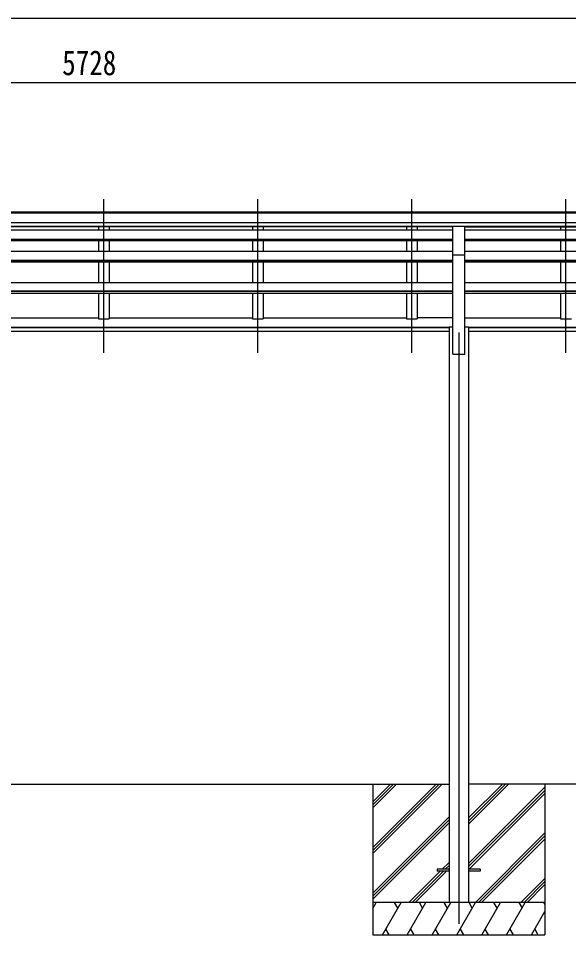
# Model space of a CAD drawing. Units: millimetres, scale not verified. Extents: x -14718 to 14718, y -10395 to 10395.
# Drawn here: x -3814 to -1257, y -6038 to -1776 of the extents above; entities that cross this region are included whole.
import ezdxf
from ezdxf.enums import TextEntityAlignment as Align

# ---------------------------------------------------------------- set-up
doc = ezdxf.new("R2010")
doc.units = ezdxf.units.MM
doc.header["$LTSCALE"] = 40
for name, color, linetype in [('0-3_YKK_12', 2, 'Continuous'), ('0-4_YKK_13', 4, 'Continuous'), ('0-5_YKK_A1', 4, 'Continuous'), ('0-6_YKK_D', 6, 'Continuous')]:
    doc.layers.add(name, color=color, linetype=linetype)
doc.styles.add('ＭＳ ゴシック', font='')
doc.styles.get('ＭＳ ゴシック').set_extended_font_data('MS Gothic')

msp = doc.modelspace()

# ---------------------------------------------------------------- linework, layer by layer
at = {"layer": '0-3_YKK_12'}
for p, q in [((-3417.43, -3331.29), (-3417.43, -2616.41)), ((-2701.43, -3331.29), (-2701.43, -2616.41)), ((-1985.43, -3331.29), (-1985.43, -2616.41)), ((-1269.43, -3331.29), (-1269.43, -2616.41)), ((-1767.43, -3237.5), (-1767.43, -5987.5))]:
    msp.add_line(p, q, dxfattribs=at)
at = {"layer": '0-4_YKK_13'}
for p, q in [((-1739.93, -2744.27), (-1794.93, -2744.27)), ((-1794.93, -2875.97), (-1794.93, -2744.27)), ((-1739.93, -2875.97), (-1739.93, -2744.27)), ((-1794.93, -2875.97), (-1739.93, -2875.97)), ((-1867.43, -5733), (-1867.43, -5742)), ((-1812.63, -5733), (-1867.43, -5733)), ((-1812.63, -5742), (-1867.43, -5742)), ((-1667.43, -5733), (-1722.23, -5733)), ((-1667.43, -5742), (-1722.23, -5742)), ((-1667.43, -5733), (-1667.43, -5742))]:
    msp.add_line(p, q, dxfattribs=at)
at = {"layer": '0-5_YKK_A1'}
for p, q in [((-6274.93, -2675.63), (-569.93, -2675.63)), ((-6274.93, -2680.98), (-569.93, -2680.98)), ((-6274.93, -2724.51), (-559.93, -2724.51)), ((-6274.93, -2742.18), (-559.93, -2742.18)), ((-5039.93, -2744.55), (-1794.93, -2744.55)), ((-1794.93, -2760.41), (-5039.93, -2760.41)), ((-3442.43, -2744.64), (-3442.43, -2760.41)), ((-3392.43, -2744.64), (-3392.43, -2760.41)), ((-2726.43, -2744.64), (-2726.43, -2760.41)), ((-2676.43, -2744.64), (-2676.43, -2760.41)), ((-2010.43, -2744.64), (-2010.43, -2760.41)), ((-1960.43, -2744.64), (-1960.43, -2760.41)), ((-1739.93, -2744.67), (-559.93, -2744.67)), ((-553.43, -2760.41), (-1739.93, -2760.41)), ((-1294.43, -2744.64), (-1294.43, -2760.41)), ((-5039.93, -2802.11), (-1794.93, -2802.11)), ((-5039.93, -2803.8), (-1794.93, -2803.8)), ((-5039.93, -2808.21), (-1794.93, -2808.21)), ((-3442.43, -2808.21), (-3442.43, -2859.18)), ((-3392.43, -2808.21), (-3392.43, -2859.18)), ((-2726.43, -2808.21), (-2726.43, -2859.18)), ((-2676.43, -2808.21), (-2676.43, -2859.18)), ((-2010.43, -2808.21), (-2010.43, -2859.18)), ((-1960.43, -2808.21), (-1960.43, -2859.18)), ((-1739.93, -2802.11), (-553.43, -2802.11)), ((-1739.93, -2803.8), (-553.43, -2803.8)), ((-1739.93, -2808.21), (-553.43, -2808.21)), ((-1294.43, -2808.21), (-1294.43, -2859.18)), ((-5039.93, -2859.18), (-1794.93, -2859.18)), ((-1794.93, -3337.5), (-1794.93, -2875.97)), ((-1739.93, -2859.18), (-553.43, -2859.18)), ((-1739.93, -3337.5), (-1739.93, -2875.97)), ((-5039.93, -2899.83), (-1794.93, -2899.83)), ((-5039.93, -2901.52), (-1794.93, -2901.52)), ((-5039.93, -2908.24), (-1794.93, -2908.24)), ((-3442.43, -2908.24), (-3442.43, -3004.93)), ((-3392.43, -2908.24), (-3392.43, -3004.93)), ((-2726.43, -2908.24), (-2726.43, -3004.93)), ((-2676.43, -2908.24), (-2676.43, -3004.93)), ((-2010.43, -2908.24), (-2010.43, -3004.93)), ((-1960.43, -2908.24), (-1960.43, -3004.93)), ((-1739.93, -2899.83), (-553.43, -2899.83)), ((-1739.93, -2901.52), (-553.43, -2901.52)), ((-1739.93, -2908.24), (-553.27, -2908.24)), ((-1294.43, -2908.24), (-1294.43, -3004.93)), ((-5039.93, -3004.93), (-1794.93, -3004.93)), ((-1739.93, -3004.93), (-553.43, -3004.93)), ((-1794.93, -3044.39), (-5039.93, -3044.39)), ((-1794.93, -3046.07), (-5039.93, -3046.07)), ((-1794.93, -3055.11), (-5039.93, -3055.11)), ((-3442.43, -3055.11), (-3442.43, -3173.03)), ((-3392.43, -3055.11), (-3392.43, -3173.03)), ((-2726.43, -3055.11), (-2726.43, -3173.03)), ((-2676.43, -3055.11), (-2676.43, -3173.03)), ((-2010.43, -3055.11), (-2010.43, -3173.03)), ((-1960.43, -3055.11), (-1960.43, -3173.03)), ((-553.43, -3044.39), (-1739.93, -3044.39)), ((-553.43, -3046.07), (-1739.93, -3046.07)), ((-553.43, -3055.11), (-1739.93, -3055.11)), ((-1294.43, -3055.11), (-1294.43, -3173.03)), ((-4108.43, -3168.23), (-3442.43, -3168.23)), ((-3442.43, -3173.03), (-3392.43, -3173.03)), ((-3392.43, -3168.23), (-2726.43, -3168.23)), ((-2726.43, -3173.03), (-2676.43, -3173.03)), ((-2676.43, -3168.23), (-2010.43, -3168.23)), ((-2010.43, -3173.03), (-1960.43, -3173.03)), ((-1794.93, -3168.23), (-1960.43, -3168.23)), ((-1739.93, -3168.23), (-1294.43, -3168.23)), ((-1294.43, -3173.03), (-1244.43, -3173.03)), ((-5022.23, -3212.54), (-1812.63, -3212.54)), ((-5022.23, -3213.92), (-1812.63, -3213.92)), ((-5022.23, -3231.09), (-1812.63, -3231.09)), ((-1812.63, -3211.12), (-1794.93, -3211.12)), ((-1812.63, -3211.12), (-1812.63, -5887.5)), ((-1722.23, -3212.54), (-559.93, -3212.54)), ((-1722.23, -3213.92), (-559.93, -3213.92)), ((-1722.23, -3231.09), (-559.93, -3231.09)), ((-1794.93, -3337.5), (-1739.93, -3337.5)), ((-5022.23, -5337.5), (-1812.63, -5337.5)), ((-2167.43, -5337.5), (-2167.43, -6037.5)), ((-2167.43, -5631.68), (-1873.25, -5337.5)), ((-2167.43, -5645.82), (-1859.11, -5337.5)), ((-2167.43, -5659.96), (-1844.97, -5337.5)), ((-2167.43, -5447.83), (-2057.1, -5337.5)), ((-2167.43, -5433.69), (-2071.24, -5337.5)), ((-2167.43, -5419.55), (-2085.38, -5337.5)), ((615.37, -5337.5), (-1722.23, -5337.5)), ((-1722.23, -5523.13), (-1536.6, -5337.5)), ((-1722.23, -5508.99), (-1550.74, -5337.5)), ((-1722.23, -5494.85), (-1564.88, -5337.5)), ((-1722.23, -5706.98), (-1367.43, -5352.18)), ((-1722.23, -5721.12), (-1367.43, -5366.32)), ((-1367.43, -5337.5), (-1367.43, -6037.5)), ((-1719.97, -5733), (-1367.43, -5380.46)), ((-2167.43, -5843.81), (-1812.63, -5489.01)), ((-2167.43, -5857.95), (-1812.63, -5503.15)), ((-2167.43, -5872.09), (-1812.63, -5517.29)), ((-1690.62, -5887.5), (-1367.43, -5564.31)), ((-1676.48, -5887.5), (-1367.43, -5578.45)), ((-1662.34, -5887.5), (-1367.43, -5592.59)), ((-1844.49, -5733), (-1812.63, -5701.14)), ((-1998.99, -5887.5), (-1853.49, -5742)), ((-1984.85, -5887.5), (-1839.35, -5742)), ((-1970.7, -5887.5), (-1825.2, -5742)), ((-1830.35, -5733), (-1812.63, -5715.28)), ((-1816.2, -5733), (-1812.63, -5729.43)), ((-1478.49, -5887.5), (-1367.43, -5776.44)), ((-1464.35, -5887.5), (-1367.43, -5790.58)), ((-1450.2, -5887.5), (-1367.43, -5804.73)), ((-1367.43, -5887.5), (-2167.43, -5887.5)), ((-2167.43, -5915), (-2151.55, -5887.5)), ((-2122.68, -6037.5), (-2036.08, -5887.5)), ((-2051.08, -5913.48), (-2066.08, -5887.5)), ((-2007.21, -6037.5), (-1920.61, -5887.5)), ((-1935.61, -5913.48), (-1950.61, -5887.5)), ((-1891.74, -6037.5), (-1805.14, -5887.5)), ((-1820.14, -5913.48), (-1835.14, -5887.5)), ((-1776.27, -6037.5), (-1689.67, -5887.5)), ((-1704.67, -5913.48), (-1719.67, -5887.5)), ((-1660.8, -6037.5), (-1574.2, -5887.5)), ((-1589.2, -5913.48), (-1604.2, -5887.5)), ((-1545.33, -6037.5), (-1458.73, -5887.5)), ((-1488.73, -5887.5), (-1473.73, -5913.48)), ((-1373.26, -5887.5), (-1367.43, -5897.6)), ((-1429.86, -6037.5), (-1367.43, -5929.36)), ((-2167.43, -6037.5), (-1367.43, -6037.5)), ((-2107.69, -6011.52), (-2092.69, -6037.5)), ((-1992.22, -6011.52), (-1977.22, -6037.5)), ((-1876.74, -6011.52), (-1861.74, -6037.5)), ((-1761.27, -6011.52), (-1746.28, -6037.5)), ((-1645.8, -6011.52), (-1630.81, -6037.5)), ((-1530.33, -6011.52), (-1515.34, -6037.5)), ((-1414.87, -6011.52), (-1399.87, -6037.5))]:
    msp.add_line(p, q, dxfattribs=at)
msp.add_lwpolyline([(-1739.93, -3211.12), (-1722.23, -3211.12), (-1722.23, -5887.5)], dxfattribs=at)
at = {"layer": '0-6_YKK_D'}
for p, q in [((-6126.43, -1775.63), (5019.57, -1775.63)), ((-553.43, -2075.63), (-6281.43, -2075.63))]:
    msp.add_line(p, q, dxfattribs=at)

# ---------------------------------------------------------------- texts
at = {"layer": '0-6_YKK_D', "style": 'ＭＳ ゴシック', "width": 0.8}
msp.add_text('5728', height=115.5, dxfattribs=at).set_placement((-3610.63, -2074.63), align=Align.BOTTOM_LEFT)

doc.saveas('drawing.dxf')
